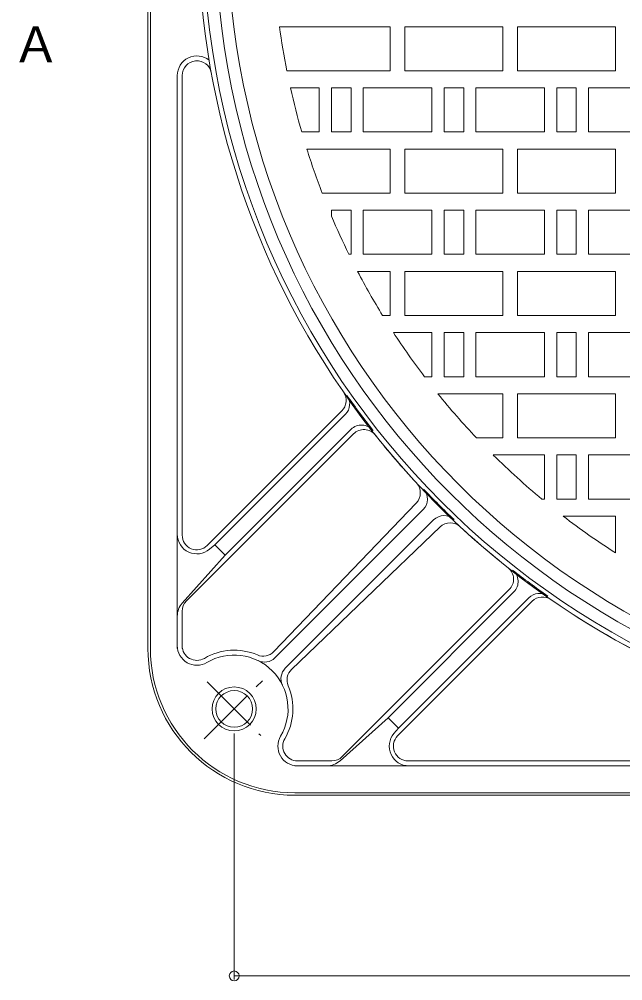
# Model space of a CAD drawing. Units: millimetres, scale not verified. Extents: x -885 to 921, y -689 to 673.
# Drawn here: x -878.9 to -632.3, y -134.6 to 258.2 of the extents above; entities that cross this region are included whole.
import ezdxf
from ezdxf.enums import TextEntityAlignment as Align

# ---------------------------------------------------------------- set-up
doc = ezdxf.new("R2010")
doc.units = ezdxf.units.MM
doc.header["$LTSCALE"] = 5
doc.header["$PDMODE"] = 32
doc.header["$PDSIZE"] = 4
doc.linetypes.add('CHAIN1', pattern=[8, 5, -1, 1, -1])
for name, color, linetype, lineweight in [('0-0_通り芯', 3, 'Continuous', 9), ('0-1_躯体', 2, 'Continuous', 9), ('0-4_その他', 7, 'Continuous', 9), ('0-5_寸法', 4, 'Continuous', 9)]:
    doc.layers.add(name, color=color, linetype=linetype, lineweight=lineweight)
doc.styles.add('ＭＳ ゴシック', font='')
doc.styles.get('ＭＳ ゴシック').set_extended_font_data('MS Gothic')

msp = doc.modelspace()

# ---------------------------------------------------------------- linework, layer by layer
at = {"layer": '0-0_通り芯'}
for p, q in [((-772.565, 255.17), (-727.343, 255.17)), ((-727.343, 255.17), (-727.343, 237.17)), ((-721.343, 255.17), (-681.343, 255.17)), ((-681.343, 255.17), (-681.343, 237.17)), ((-675.343, 255.17), (-635.343, 255.17)), ((-635.343, 255.17), (-635.343, 237.17)), ((-769.563, 237.17), (-727.343, 237.17)), ((-768.092, 230.17), (-756.343, 230.17)), ((-756.343, 212.169), (-756.343, 230.17)), ((-738.343, 212.169), (-738.343, 230.17)), ((-738.343, 230.17), (-710.343, 230.17)), ((-710.343, 212.169), (-710.343, 230.17)), ((-705.343, 212.169), (-705.343, 230.17)), ((-692.343, 212.169), (-692.343, 230.17)), ((-664.343, 230.17), (-692.343, 230.17)), ((-664.343, 212.169), (-664.343, 230.17)), ((-651.343, 212.169), (-651.343, 230.17)), ((-763.507, 212.169), (-756.343, 212.169)), ((-738.343, 212.169), (-710.343, 212.169)), ((-664.343, 212.169), (-692.343, 212.169)), ((-651.343, 212.169), (-659.343, 212.169)), ((-618.343, 212.169), (-646.343, 212.169)), ((-761.403, 205.17), (-727.343, 205.17)), ((-727.343, 205.17), (-727.343, 187.17)), ((-721.343, 205.17), (-681.343, 205.17)), ((-681.343, 205.17), (-681.343, 187.17)), ((-675.343, 205.17), (-635.343, 205.17)), ((-635.343, 205.17), (-635.343, 187.17)), ((-755.13, 187.17), (-727.343, 187.17)), ((-751.343, 180.17), (-743.343, 180.17)), ((-751.343, 177.78), (-751.343, 180.17)), ((-743.343, 162.169), (-743.343, 180.17)), ((-738.343, 162.169), (-738.343, 180.17)), ((-738.343, 180.17), (-710.343, 180.17)), ((-710.343, 162.169), (-710.343, 180.17)), ((-705.343, 162.169), (-705.343, 180.17)), ((-692.343, 162.169), (-692.343, 180.17)), ((-664.343, 180.17), (-692.343, 180.17)), ((-664.343, 162.169), (-664.343, 180.17)), ((-651.343, 162.169), (-651.343, 180.17)), ((-744.217, 162.169), (-743.343, 162.169)), ((-738.343, 162.169), (-710.343, 162.169)), ((-664.343, 162.169), (-692.343, 162.169)), ((-651.343, 162.169), (-659.343, 162.169)), ((-618.343, 162.169), (-646.343, 162.169)), ((-740.666, 155.17), (-727.343, 155.17)), ((-727.343, 155.17), (-727.343, 137.17)), ((-721.343, 155.17), (-681.343, 155.17)), ((-681.343, 155.17), (-681.343, 137.17)), ((-675.343, 155.17), (-635.343, 155.17)), ((-635.343, 155.17), (-635.343, 137.17)), ((-730.447, 137.17), (-727.343, 137.17)), ((-726.019, 130.17), (-710.343, 130.17)), ((-710.343, 112.169), (-710.343, 130.17)), ((-705.343, 112.169), (-705.343, 130.17)), ((-692.343, 112.169), (-692.343, 130.17)), ((-664.343, 130.17), (-692.343, 130.17)), ((-664.343, 112.169), (-664.343, 130.17)), ((-651.343, 112.169), (-651.343, 130.17)), ((-713.335, 112.169), (-710.343, 112.169)), ((-664.343, 112.169), (-692.343, 112.169)), ((-651.343, 112.169), (-659.343, 112.169)), ((-618.343, 112.169), (-646.343, 112.169)), ((-707.849, 105.17), (-681.343, 105.17)), ((-681.343, 105.17), (-681.343, 87.17)), ((-675.343, 105.17), (-635.343, 105.17)), ((-635.343, 105.17), (-635.343, 87.17)), ((-692.103, 87.17), (-681.343, 87.17)), ((-664.343, 80.17), (-685.259, 80.17)), ((-664.343, 62.169), (-664.343, 80.17)), ((-651.343, 62.169), (-651.343, 80.17)), ((-664.343, 62.169), (-665.405, 62.169)), ((-651.343, 62.169), (-659.343, 62.169)), ((-618.343, 62.169), (-646.343, 62.169))]:
    msp.add_line(p, q, dxfattribs=at)
for points in [[(-721.343, 255.17), (-721.343, 237.17), (-681.343, 237.17)], [(-675.343, 255.17), (-675.343, 237.17), (-635.343, 237.17)], [(-751.343, 212.169), (-743.343, 212.169), (-743.343, 230.17)], [(-751.343, 212.169), (-751.343, 230.17), (-743.343, 230.17)], [(-705.343, 212.169), (-697.343, 212.169), (-697.343, 230.17), (-705.343, 230.17)], [(-659.343, 212.169), (-659.343, 230.17), (-651.343, 230.17)], [(-646.343, 212.169), (-646.343, 230.17), (-618.343, 230.17)], [(-721.343, 205.17), (-721.343, 187.17), (-681.343, 187.17)], [(-675.343, 205.17), (-675.343, 187.17), (-635.343, 187.17)], [(-705.343, 162.169), (-697.343, 162.169), (-697.343, 180.17), (-705.343, 180.17)], [(-659.343, 162.169), (-659.343, 180.17), (-651.343, 180.17)], [(-646.343, 162.169), (-646.343, 180.17), (-618.343, 180.17)], [(-721.343, 155.17), (-721.343, 137.17), (-681.343, 137.17)], [(-675.343, 155.17), (-675.343, 137.17), (-635.343, 137.17)], [(-705.343, 112.169), (-697.343, 112.169), (-697.343, 130.17), (-705.343, 130.17)], [(-659.343, 112.169), (-659.343, 130.17), (-651.343, 130.17)], [(-646.343, 112.169), (-646.343, 130.17), (-618.343, 130.17)], [(-675.343, 105.17), (-675.343, 87.17), (-635.343, 87.17)], [(-659.343, 62.169), (-659.343, 80.17), (-651.343, 80.17)], [(-646.343, 62.169), (-646.343, 80.17), (-618.343, 80.17)], [(-656.64, 55.17), (-635.343, 55.17), (-635.343, 40.201)]]:
    msp.add_lwpolyline(points, dxfattribs=at)
msp.add_circle((-471.343, 296.169), 322.5, dxfattribs=at)
for start, end in [(187.75101, 191.19092), (192.53905, 196.04045), (197.41808, 201.01132), (202.91959, 206.15427), (207.63358, 211.53545), (213.09659, 217.24777), (218.924, 223.4325), (225.27771, 230.33026), (232.44444, 237.35217)]:
    msp.add_arc((-471.343, 296.169), 304, start, end, dxfattribs=at)
at = {"layer": '0-1_躯体'}
for p, q in [((-826.343, 591.169), (-826.343, 1.169)), ((-825.343, 591.169), (-825.343, 1.169)), ((-814.343, 1.169), (-814.343, 235.216)), ((-812.343, 47.436), (-812.343, 235.216)), ((-747.108, 98.186), (-802.1, 43.194)), ((-798.967, 43.499), (-745.654, 96.812)), ((-794.724, 39.257), (-743.307, 90.674)), ((-810.585, 20.567), (-742.348, 88.804)), ((-774.938, -0.161), (-716.718, 60.526)), ((-774.465, -2.71), (-713.867, 57.888)), ((-770.222, -6.952), (-709.624, 53.646)), ((-767.674, -7.425), (-706.986, 50.794)), ((-801.138, 41.7), (-798.967, 43.499)), ((-794.724, 39.256), (-798.967, 43.498)), ((-812.293, 19.656), (-794.724, 39.257)), ((-746.946, -43.073), (-678.708, 25.164)), ((-728.256, -27.212), (-676.839, 24.205)), ((-724.318, -34.588), (-669.327, 20.404)), ((-724.013, -31.454), (-670.7, 21.859)), ((-812.343, 1.169), (-812.343, 16.324)), ((-747.856, -44.781), (-728.256, -27.212)), ((-728.256, -27.212), (-724.014, -31.455)), ((-725.812, -33.625), (-724.013, -31.454)), ((-532.296, -46.831), (-766.343, -46.831)), ((-751.188, -44.83), (-765.257, -44.83)), ((-720.076, -44.83), (-532.296, -44.83)), ((-766.343, -57.83), (-176.343, -57.83)), ((-766.343, -58.83), (-176.343, -58.83)), ((-766.343, -58.831), (-176.343, -58.831))]:
    msp.add_line(p, q, dxfattribs=at)
at = {"layer": '0-1_躯体', "linetype": 'CHAIN1'}
for p, q in [((-803.335, -35.823), (-779.581, -12.068)), ((-802.177, -12.494), (-780.223, -34.448))]:
    msp.add_line(p, q, dxfattribs=at)
at = {"layer": '0-1_躯体'}
for centre, radius in [((-471.343, 296.169), 332.5), ((-471.343, 296.169), 327.5), ((-791.092, -23.579), 9), ((-791.092, -23.579), 7.5)]:
    msp.add_circle(centre, radius, dxfattribs=at)
for centre, radius, start, end in [((-471.343, 296.169), 334.5, 145.32016, 0), ((-806.343, 235.216), 8, 51.27551, 180), ((-806.343, 235.216), 6, 10.31233, 180), ((-751.351, 102.428), 6, 315, 34.67963), ((-749.896, 101.055), 6, 315, 34.99225), ((-471.767, 295.745), 333.5, 214.99203, 218.06369), ((-739.064, 86.431), 6, 38.06371, 135), ((-738.105, 84.561), 6, 38.42307, 135), ((-471.343, 296.169), 334.5, 218.42305, 222.83212), ((-721.048, 64.68), 6, 316.18895, 42.83202), ((-718.11, 62.131), 6, 315, 43.48126), ((-471.767, 295.745), 333.5, 223.48093, 226.51907), ((-705.382, 49.403), 6, 46.51874, 135), ((-702.833, 46.464), 6, 47.16798, 133.81105), ((-806.343, 47.775), 8, 180, 310.58975), ((-806.343, 47.436), 6, 180, 315.0005), ((-471.343, 296.169), 334.5, 227.16788, 231.57695), ((-682.951, 29.407), 6, 315, 51.57693), ((-681.081, 28.448), 6, 315, 51.93629), ((-471.767, 295.745), 333.5, 231.93631, 235.00797), ((-666.458, 17.616), 6, 55.00775, 135), ((-806.343, 14.309), 8, 138.05804, 180), ((-806.343, 16.324), 6, 135, 180), ((-665.084, 16.161), 6, 55.32037, 135), ((-471.343, 296.169), 334.5, 235.32016, 259.68779), ((-766.343, 1.169), 60, 180, 270), ((-766.343, 1.169), 60, 180, 270), ((-766.343, 1.169), 59, 180, 270), ((-806.343, 2.255), 8, 180, 300.55525), ((-806.343, 2.255), 6, 180, 300.55504), ((-791.092, -23.579), 24, 66.7877, 120.5555), ((-791.092, -23.579), 22, 329.44453, 120.55547), ((-779.267, 3.992), 6, 246.78725, 316.18895), ((-778.707, 1.533), 6, 243.74916, 315), ((-765.979, -11.195), 6, 135, 206.25084), ((-763.52, -11.755), 6, 133.81105, 203.21275), ((-791.092, -23.579), 24, 329.44466, 23.2123), ((-765.257, -38.83), 8, 149.44475, 270), ((-719.738, -38.83), 8, 139.41025, 270), ((-720.076, -38.83), 6, 134.9995, 270), ((-765.257, -38.83), 6, 149.44435, 270), ((-751.188, -38.83), 6, 270, 315), ((-753.203, -38.83), 8, 270, 311.94196)]:
    msp.add_arc(centre, radius, start, end, dxfattribs=at)
at = {"layer": '0-4_その他'}
for p, q in [((-791.092, -134.149), (-791.092, -33.579)), ((-151.594, -132.649), (-791.092, -132.649))]:
    msp.add_line(p, q, dxfattribs=at)
msp.add_point((-791.092, -132.649), dxfattribs=at)

# ---------------------------------------------------------------- texts
at = {"layer": '0-5_寸法', "color": 2, "style": 'ＭＳ ゴシック'}
msp.add_text('Ａ', height=14.66, dxfattribs=at).set_placement((-882.057, 236.169), align=Align.BOTTOM_LEFT)

doc.saveas('drawing.dxf')
